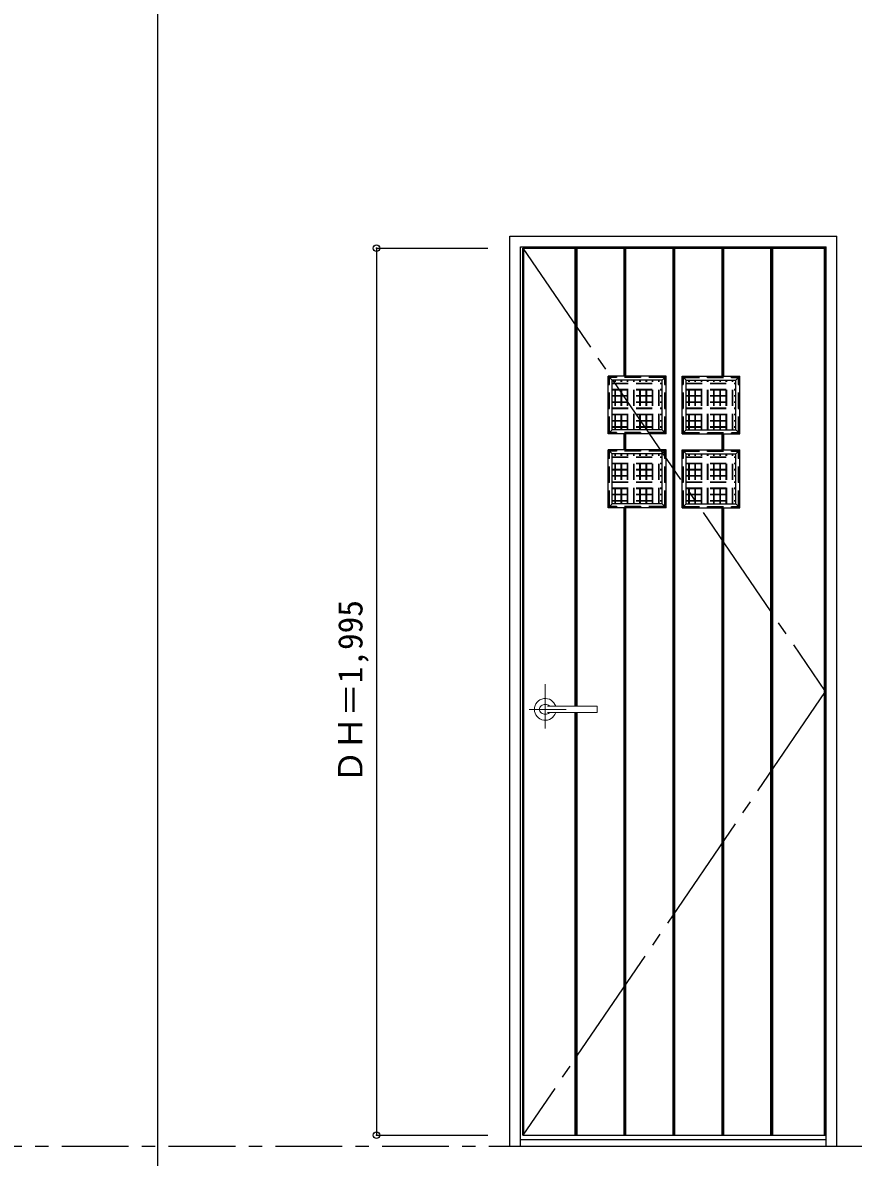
# Model space of a CAD drawing. Units: millimetres, scale not verified. Extents: x -6000 to 5700, y -4307 to 4260.
# Drawn here: x 902 to 2770, y -2588 to -36 of the extents above; entities that cross this region are included whole.
import ezdxf
from ezdxf.enums import TextEntityAlignment as Align

# ---------------------------------------------------------------- set-up
doc = ezdxf.new("R2010")
doc.units = ezdxf.units.MM
doc.header["$LTSCALE"] = 30
doc.header["$PDMODE"] = 32
doc.header["$PDSIZE"] = 15
for name, pattern in [('CHAIN1', [8, 5, -1, 1, -1]), ('CHAIN2', [12, 9, -1, 1, -1]), ('DASHED1', [1.8, 1.2, -0.6])]:
    doc.linetypes.add(name, pattern=pattern)
for name, color, linetype in [('0-1_通り芯', 4, 'CHAIN1'), ('0-2_扉', 3, 'Continuous'), ('0-3_仕上げ', 7, 'Continuous'), ('0-4_枠', 3, 'Continuous'), ('0-7', 7, 'CHAIN2'), ('0-B_寸法', 7, 'Continuous'), ('0-C_ハッチ', 4, 'DASHED1'), ('F-1_枠', 6, 'Continuous')]:
    doc.layers.add(name, color=color, linetype=linetype)
doc.layers.add('0-5_レバー', color=7, linetype='Continuous', lineweight=18)
doc.styles.add('ＭＳ ゴシック', font='')
doc.styles.get('ＭＳ ゴシック').set_extended_font_data('MS Gothic')

msp = doc.modelspace()

# ---------------------------------------------------------------- linework, layer by layer
at = {"layer": '0-1_通り芯', "color": 7}
msp.add_line((-5490, -2562.5), (5690, -2562.5), dxfattribs=at)
at = {"layer": '0-2_扉'}
for p, q in [((2026.4, -542.5), (2706.4, -542.5)), ((2026.4, -2537.5), (2026.4, -542.5)), ((2706.4, -2537.5), (2706.4, -542.5)), ((2026.4, -2537.5), (2706.4, -2537.5))]:
    msp.add_line(p, q, dxfattribs=at)
at = {"layer": '0-3_仕上げ'}
for p, q in [((2026.4, -542.5), (2706.4, -542.5)), ((2026.4, -2537.5), (2026.4, -542.5)), ((2028.4, -2537.5), (2028.4, -542.5)), ((2144.4, -1573), (2144.4, -542.5)), ((2146.4, -1573), (2146.4, -542.5)), ((2148.4, -1573), (2148.4, -542.5)), ((2254.4, -830.5), (2254.4, -542.5)), ((2256.4, -830.5), (2256.4, -542.5)), ((2258.4, -830.5), (2258.4, -542.5)), ((2364.4, -2537.5), (2364.4, -542.5)), ((2366.4, -2537.5), (2366.4, -542.5)), ((2368.4, -2537.5), (2368.4, -542.5)), ((2474.4, -830.5), (2474.4, -542.5)), ((2476.4, -830.5), (2476.4, -542.5)), ((2478.4, -830.5), (2478.4, -542.5)), ((2584.4, -2537.5), (2584.4, -542.5)), ((2586.4, -2537.5), (2586.4, -542.5)), ((2588.4, -2537.5), (2588.4, -542.5)), ((2704.4, -681), (2704.4, -542.5)), ((2704.4, -2406), (2704.4, -542.5)), ((2706.4, -2537.5), (2706.4, -542.5)), ((2348.4, -830.5), (2218.4, -830.5)), ((2218.4, -960.5), (2218.4, -830.5)), ((2218.4, -830.5), (2227.4, -839.5)), ((2339.4, -839.5), (2227.4, -839.5)), ((2227.4, -951.5), (2227.4, -839.5)), ((2339.4, -839.5), (2348.4, -830.5)), ((2339.4, -951.5), (2339.4, -839.5)), ((2348.4, -960.5), (2348.4, -830.5)), ((2384.4, -830.5), (2514.4, -830.5)), ((2384.4, -960.5), (2384.4, -830.5)), ((2393.4, -839.5), (2384.4, -830.5)), ((2393.4, -839.5), (2505.4, -839.5)), ((2393.4, -951.5), (2393.4, -839.5)), ((2514.4, -830.5), (2505.4, -839.5)), ((2505.4, -951.5), (2505.4, -839.5)), ((2514.4, -960.5), (2514.4, -830.5)), ((2348.4, -960.5), (2218.4, -960.5)), ((2254.4, -996.5), (2254.4, -960.5)), ((2256.4, -996.5), (2256.4, -960.5)), ((2258.4, -996.5), (2258.4, -960.5)), ((2339.4, -951.5), (2348.4, -960.5)), ((2393.4, -951.5), (2384.4, -960.5)), ((2384.4, -960.5), (2514.4, -960.5)), ((2474.4, -996.5), (2474.4, -960.5)), ((2476.4, -996.5), (2476.4, -960.5)), ((2478.4, -996.5), (2478.4, -960.5)), ((2348.4, -996.5), (2218.4, -996.5)), ((2218.4, -1126.5), (2218.4, -996.5)), ((2218.4, -996.5), (2227.4, -1005.5)), ((2339.4, -1005.5), (2227.4, -1005.5)), ((2227.4, -1117.5), (2227.4, -1005.5)), ((2339.4, -1005.5), (2348.4, -996.5)), ((2339.4, -1117.5), (2339.4, -1005.5)), ((2348.4, -1126.5), (2348.4, -996.5)), ((2384.4, -996.5), (2514.4, -996.5)), ((2384.4, -1126.5), (2384.4, -996.5)), ((2393.4, -1005.5), (2384.4, -996.5)), ((2393.4, -1005.5), (2505.4, -1005.5)), ((2393.4, -1117.5), (2393.4, -1005.5)), ((2514.4, -996.5), (2505.4, -1005.5)), ((2505.4, -1117.5), (2505.4, -1005.5)), ((2514.4, -1126.5), (2514.4, -996.5)), ((2339.4, -1117.5), (2348.4, -1126.5)), ((2393.4, -1117.5), (2384.4, -1126.5)), ((2348.4, -1126.5), (2218.4, -1126.5)), ((2254.4, -2537.5), (2254.4, -1126.5)), ((2256.4, -2537.5), (2256.4, -1126.5)), ((2258.4, -2537.5), (2258.4, -1126.5)), ((2384.4, -1126.5), (2514.4, -1126.5)), ((2474.4, -2537.5), (2474.4, -1126.5)), ((2476.4, -2537.5), (2476.4, -1126.5)), ((2478.4, -2537.5), (2478.4, -1126.5)), ((2144.4, -2537.5), (2144.4, -1587)), ((2146.4, -2537.5), (2146.4, -1587)), ((2148.4, -2537.5), (2148.4, -1587)), ((2704.4, -2537.5), (2704.4, -2406)), ((2026.4, -2537.5), (2706.4, -2537.5))]:
    msp.add_line(p, q, dxfattribs=at)
at = {"layer": '0-3_仕上げ', "linetype": 'DASHED1'}
for p, q in [((2346.4, -832.5), (2220.4, -832.5)), ((2346.4, -958.5), (2346.4, -832.5)), ((2386.4, -832.5), (2512.4, -832.5)), ((2386.4, -958.5), (2386.4, -832.5)), ((2346.4, -998.5), (2220.4, -998.5)), ((2346.4, -1124.5), (2346.4, -998.5)), ((2386.4, -998.5), (2512.4, -998.5)), ((2386.4, -1124.5), (2386.4, -998.5))]:
    msp.add_line(p, q, dxfattribs=at)
at = {"layer": '0-3_仕上げ', "color": 6, "linetype": 'DASHED1'}
for p, q in [((2345.4, -833.5), (2221.4, -833.5)), ((2221.4, -957.5), (2221.4, -833.5)), ((2345.4, -957.5), (2345.4, -833.5)), ((2387.4, -833.5), (2511.4, -833.5)), ((2387.4, -957.5), (2387.4, -833.5)), ((2511.4, -957.5), (2511.4, -833.5)), ((2345.4, -957.5), (2221.4, -957.5)), ((2387.4, -957.5), (2511.4, -957.5)), ((2345.4, -999.5), (2221.4, -999.5)), ((2221.4, -1123.5), (2221.4, -999.5)), ((2345.4, -1123.5), (2345.4, -999.5)), ((2387.4, -999.5), (2511.4, -999.5)), ((2387.4, -1123.5), (2387.4, -999.5)), ((2511.4, -1123.5), (2511.4, -999.5)), ((2345.4, -1123.5), (2221.4, -1123.5)), ((2387.4, -1123.5), (2511.4, -1123.5))]:
    msp.add_line(p, q, dxfattribs=at)
at = {"layer": '0-3_仕上げ', "linetype": 'DASHED1'}
for points in [[(2346.4, -958.5), (2220.4, -958.5), (2220.4, -832.5)], [(2386.4, -958.5), (2512.4, -958.5), (2512.4, -832.5)], [(2346.4, -1124.5), (2220.4, -1124.5), (2220.4, -998.5)], [(2386.4, -1124.5), (2512.4, -1124.5), (2512.4, -998.5)]]:
    msp.add_lwpolyline(points, dxfattribs=at)
at = {"layer": '0-3_仕上げ'}
for points in [[(2339.4, -951.5), (2227.4, -951.5), (2218.4, -960.5)], [(2393.4, -951.5), (2505.4, -951.5), (2514.4, -960.5)], [(2339.4, -1117.5), (2227.4, -1117.5), (2218.4, -1126.5)], [(2393.4, -1117.5), (2505.4, -1117.5), (2514.4, -1126.5)]]:
    msp.add_lwpolyline(points, dxfattribs=at)
at = {"layer": '0-4_枠'}
for p, q in [((1997.4, -515.5), (2732.4, -515.5)), ((1997.4, -2562.5), (1997.4, -515.5)), ((2732.4, -2562.5), (2732.4, -515.5)), ((2021.4, -539.5), (2708.4, -539.5)), ((2021.4, -2562.5), (2021.4, -539.5)), ((2708.4, -2562.5), (2708.4, -539.5)), ((2021.4, -2547.5), (2708.4, -2547.5)), ((1997.4, -2562.5), (2732.4, -2562.5))]:
    msp.add_line(p, q, dxfattribs=at)
at = {"layer": '0-5_レバー', "color": 4, "linetype": 'CHAIN1'}
for p, q in [((2076.9, -1523.54), (2076.9, -1623.39)), ((2123.7, -1580), (2040.68, -1580))]:
    msp.add_line(p, q, dxfattribs=at)
at = {"layer": '0-5_レバー'}
for q in [(2193.9, -1574.51), (2193.9, -1585.5)]:
    msp.add_line((2193.9, -1580), q, dxfattribs=at)
for points in [[(2086.86, -1573.01), (2086.09, -1572.22), (2084.12, -1570.85), (2081.88, -1569.84), (2079.44, -1569.21), (2076.9, -1569), (2074.36, -1569.21), (2071.93, -1569.84), (2069.68, -1570.85), (2067.71, -1572.22), (2066.09, -1573.89), (2064.89, -1575.79), (2064.15, -1577.85), (2063.9, -1580), (2064.15, -1582.15), (2064.89, -1584.21), (2066.09, -1586.11), (2067.71, -1587.78), (2069.68, -1589.15), (2071.93, -1590.16), (2074.36, -1590.79), (2076.9, -1591), (2079.44, -1590.79), (2081.88, -1590.16), (2084.12, -1589.15), (2086.09, -1587.78), (2086.86, -1586.99)], [(2192.4, -1573), (2182.67, -1573), (2172.49, -1573), (2162.89, -1573), (2153.9, -1573), (2145.49, -1573), (2137.68, -1573), (2130.86, -1573), (2124.56, -1573), (2118.8, -1573), (2113.55, -1573), (2108.76, -1573), (2104.11, -1573), (2099.9, -1573), (2096.15, -1573), (2094.15, -1573), (2092.3, -1573), (2090.29, -1573.01), (2087.88, -1573.01), (2086.39, -1573.01), (2084.85, -1573.01), (2083.33, -1573.01), (2082.23, -1573.01), (2081.77, -1573.01), (2081.77, -1573.02)], [(2192.4, -1573), (2183.32, -1573), (2182.92, -1573)], [(2081.92, -1586.99), (2082.05, -1586.99), (2082.49, -1586.99), (2083.21, -1586.99), (2084.23, -1586.99), (2085.49, -1586.99), (2086.84, -1586.99), (2089.7, -1586.99), (2092.68, -1587), (2095.7, -1587), (2098.74, -1587), (2101.81, -1587), (2104.89, -1587), (2108.89, -1587), (2113.3, -1587), (2118.27, -1587), (2123.8, -1587), (2129.89, -1587), (2136.54, -1587), (2143.75, -1587), (2152.34, -1587), (2161.6, -1587), (2171.54, -1587), (2182.15, -1587), (2192.4, -1587)]]:
    msp.add_lwpolyline(points, dxfattribs=at)
for centre, radius, start, end in [((2076.9, -1580), 24.55, 16.59952, 343.36736), ((2192.4, -1574.5), 1.5, 0.00847, 89.9163), ((2192.4, -1574.5), 1.5, 360, 90.17419), ((2192.4, -1585.5), 1.5, 270.16419, 0), ((2192.4, -1585.5), 1.5, 269.91059, 359.99153)]:
    msp.add_arc(centre, radius, start, end, dxfattribs=at)
at = {"layer": '0-7'}
msp.add_lwpolyline([(2026.4, -542.5), (2706.4, -1540), (2026.4, -2537.5)], dxfattribs=at)
at = {"layer": '0-B_寸法', "color": 4}
for p, q in [((1697.4, -542.5), (1947.4, -542.5)), ((1697.4, -542.5), (1697.4, -2537.5)), ((1697.4, -2537.5), (1947.4, -2537.5))]:
    msp.add_line(p, q, dxfattribs=at)
at = {"layer": '0-B_寸法'}
for p in [(1697.4, -542.5), (1697.4, -2537.5)]:
    msp.add_point(p, dxfattribs=at)
at = {"layer": '0-C_ハッチ'}
for p, q in [((2233.9, -951.5), (2233.9, -839.5)), ((2234.9, -951.5), (2234.9, -839.5)), ((2247.9, -951.5), (2247.9, -839.5)), ((2248.9, -951.5), (2248.9, -839.5)), ((2261.9, -951.5), (2261.9, -839.5)), ((2262.9, -951.5), (2262.9, -839.5)), ((2275.9, -951.5), (2275.9, -839.5)), ((2276.9, -951.5), (2276.9, -839.5)), ((2289.9, -951.5), (2289.9, -839.5)), ((2290.9, -951.5), (2290.9, -839.5)), ((2303.9, -951.5), (2303.9, -839.5)), ((2304.9, -951.5), (2304.9, -839.5)), ((2317.9, -951.5), (2317.9, -839.5)), ((2318.9, -951.5), (2318.9, -839.5)), ((2331.9, -951.5), (2331.9, -839.5)), ((2332.9, -951.5), (2332.9, -839.5)), ((2399.9, -951.5), (2399.9, -839.5)), ((2400.9, -951.5), (2400.9, -839.5)), ((2413.9, -951.5), (2413.9, -839.5)), ((2414.9, -951.5), (2414.9, -839.5)), ((2427.9, -951.5), (2427.9, -839.5)), ((2428.9, -951.5), (2428.9, -839.5)), ((2441.9, -951.5), (2441.9, -839.5)), ((2442.9, -951.5), (2442.9, -839.5)), ((2455.9, -951.5), (2455.9, -839.5)), ((2456.9, -951.5), (2456.9, -839.5)), ((2469.9, -951.5), (2469.9, -839.5)), ((2470.9, -951.5), (2470.9, -839.5)), ((2483.9, -951.5), (2483.9, -839.5)), ((2484.9, -951.5), (2484.9, -839.5)), ((2497.9, -951.5), (2497.9, -839.5)), ((2498.9, -951.5), (2498.9, -839.5)), ((2227.4, -846), (2339.4, -846)), ((2227.4, -847), (2339.4, -847)), ((2227.4, -860), (2339.4, -860)), ((2227.4, -861), (2339.4, -861)), ((2393.4, -846), (2505.4, -846)), ((2393.4, -847), (2505.4, -847)), ((2393.4, -860), (2505.4, -860)), ((2393.4, -861), (2505.4, -861)), ((2227.4, -874), (2339.4, -874)), ((2227.4, -875), (2339.4, -875)), ((2227.4, -888), (2339.4, -888)), ((2227.4, -889), (2339.4, -889)), ((2393.4, -874), (2505.4, -874)), ((2393.4, -875), (2505.4, -875)), ((2393.4, -888), (2505.4, -888)), ((2393.4, -889), (2505.4, -889)), ((2227.4, -902), (2339.4, -902)), ((2227.4, -903), (2339.4, -903)), ((2227.4, -916), (2339.4, -916)), ((2227.4, -917), (2339.4, -917)), ((2393.4, -902), (2505.4, -902)), ((2393.4, -903), (2505.4, -903)), ((2393.4, -916), (2505.4, -916)), ((2393.4, -917), (2505.4, -917)), ((2227.4, -930), (2339.4, -930)), ((2227.4, -931), (2339.4, -931)), ((2227.4, -944), (2339.4, -944)), ((2393.4, -930), (2505.4, -930)), ((2393.4, -931), (2505.4, -931)), ((2393.4, -944), (2505.4, -944)), ((2227.4, -945), (2339.4, -945)), ((2393.4, -945), (2505.4, -945)), ((2227.4, -1012), (2339.4, -1012)), ((2227.4, -1013), (2339.4, -1013)), ((2233.9, -1117.5), (2233.9, -1005.5)), ((2234.9, -1117.5), (2234.9, -1005.5)), ((2247.9, -1117.5), (2247.9, -1005.5)), ((2248.9, -1117.5), (2248.9, -1005.5)), ((2261.9, -1117.5), (2261.9, -1005.5)), ((2262.9, -1117.5), (2262.9, -1005.5)), ((2275.9, -1117.5), (2275.9, -1005.5)), ((2276.9, -1117.5), (2276.9, -1005.5)), ((2289.9, -1117.5), (2289.9, -1005.5)), ((2290.9, -1117.5), (2290.9, -1005.5)), ((2303.9, -1117.5), (2303.9, -1005.5)), ((2304.9, -1117.5), (2304.9, -1005.5)), ((2317.9, -1117.5), (2317.9, -1005.5)), ((2318.9, -1117.5), (2318.9, -1005.5)), ((2331.9, -1117.5), (2331.9, -1005.5)), ((2332.9, -1117.5), (2332.9, -1005.5)), ((2393.4, -1012), (2505.4, -1012)), ((2393.4, -1013), (2505.4, -1013)), ((2399.9, -1117.5), (2399.9, -1005.5)), ((2400.9, -1117.5), (2400.9, -1005.5)), ((2413.9, -1117.5), (2413.9, -1005.5)), ((2414.9, -1117.5), (2414.9, -1005.5)), ((2427.9, -1117.5), (2427.9, -1005.5)), ((2428.9, -1117.5), (2428.9, -1005.5)), ((2441.9, -1117.5), (2441.9, -1005.5)), ((2442.9, -1117.5), (2442.9, -1005.5)), ((2455.9, -1117.5), (2455.9, -1005.5)), ((2456.9, -1117.5), (2456.9, -1005.5)), ((2469.9, -1117.5), (2469.9, -1005.5)), ((2470.9, -1117.5), (2470.9, -1005.5)), ((2483.9, -1117.5), (2483.9, -1005.5)), ((2484.9, -1117.5), (2484.9, -1005.5)), ((2497.9, -1117.5), (2497.9, -1005.5)), ((2498.9, -1117.5), (2498.9, -1005.5)), ((2227.4, -1026), (2339.4, -1026)), ((2227.4, -1027), (2339.4, -1027)), ((2227.4, -1040), (2339.4, -1040)), ((2227.4, -1041), (2339.4, -1041)), ((2393.4, -1026), (2505.4, -1026)), ((2393.4, -1027), (2505.4, -1027)), ((2393.4, -1040), (2505.4, -1040)), ((2393.4, -1041), (2505.4, -1041)), ((2227.4, -1054), (2339.4, -1054)), ((2227.4, -1055), (2339.4, -1055)), ((2227.4, -1068), (2339.4, -1068)), ((2227.4, -1069), (2339.4, -1069)), ((2393.4, -1054), (2505.4, -1054)), ((2393.4, -1055), (2505.4, -1055)), ((2393.4, -1068), (2505.4, -1068)), ((2393.4, -1069), (2505.4, -1069)), ((2227.4, -1082), (2339.4, -1082)), ((2227.4, -1083), (2339.4, -1083)), ((2227.4, -1096), (2339.4, -1096)), ((2227.4, -1097), (2339.4, -1097)), ((2393.4, -1082), (2505.4, -1082)), ((2393.4, -1083), (2505.4, -1083)), ((2393.4, -1096), (2505.4, -1096)), ((2393.4, -1097), (2505.4, -1097)), ((2227.4, -1110), (2339.4, -1110)), ((2227.4, -1111), (2339.4, -1111)), ((2393.4, -1110), (2505.4, -1110)), ((2393.4, -1111), (2505.4, -1111))]:
    msp.add_line(p, q, dxfattribs=at)
at = {"layer": 'F-1_枠'}
msp.add_line((1204.8, 4175), (1204.8, -3790), dxfattribs=at)

# ---------------------------------------------------------------- texts
at = {"layer": '0-B_寸法', "style": 'ＭＳ ゴシック'}
msp.add_text('ＤＨ＝1,995', height=54.99, rotation=90, dxfattribs=at).set_placement((1682.4, -1746.25), align=Align.BOTTOM_LEFT)

doc.saveas('drawing.dxf')
